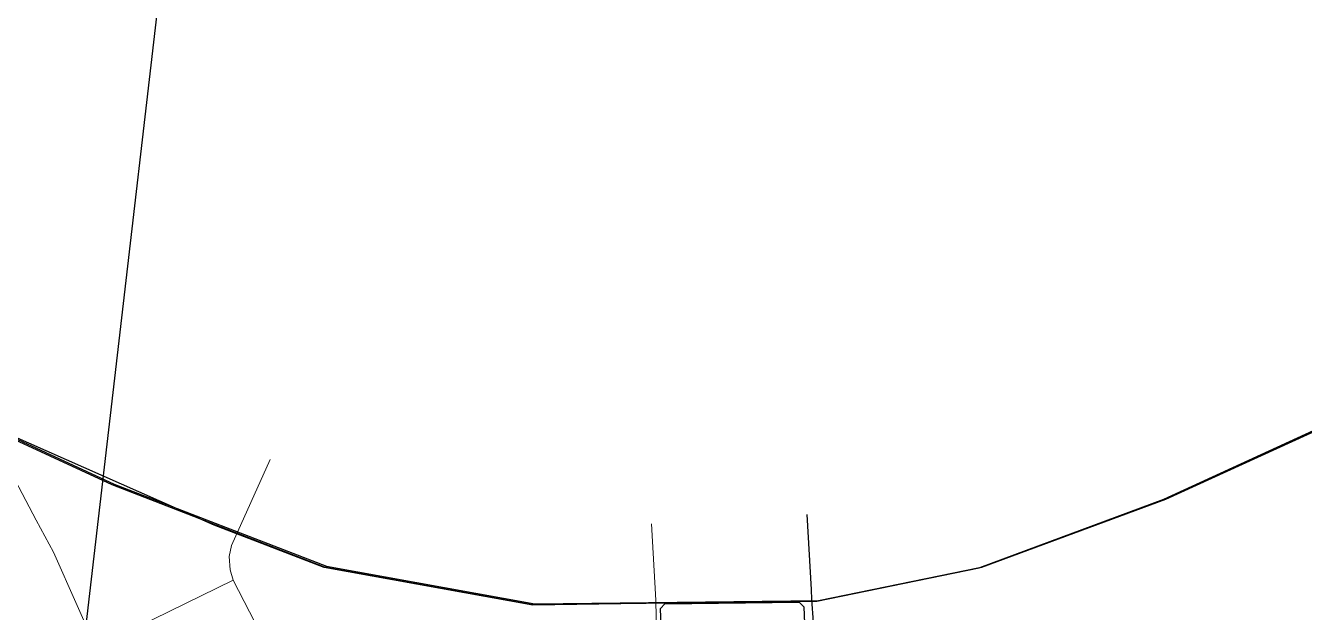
# Model space of a CAD drawing. Header units: millimetres. Extents: x 587399 to 927168, y 438565 to 1444955.
# Drawn here: x 591786 to 593213, y 441618 to 442273 of the extents above; entities that cross this region are included whole.
import ezdxf

# ---------------------------------------------------------------- set-up
doc = ezdxf.new("R2010")
doc.units = ezdxf.units.MM
doc.header["$LTSCALE"] = 2
doc.layers.add('end maj 26 02 2021', color=7, linetype='Continuous')
doc.layers.add('MAJ APRES LE 13.01.2023', color=222, linetype='Continuous', lineweight=30)
doc.layers.add('Roads_others', color=24, linetype='Continuous', lineweight=9)

msp = doc.modelspace()

# ---------------------------------------------------------------- linework, layer by layer
at = {"color": 232, "lineweight": 30, "flags": 128}
msp.add_lwpolyline([(589619, 444839), (589665, 444789), (589701, 444534), (591315, 445141), (591436, 445058), (592078, 443543), (591745, 440674), (591661, 440379)], dxfattribs=at)
msp.add_lwpolyline([(589619, 444839), (589665, 444789), (589701, 444534), (591315, 445141), (591436, 445058), (592078, 443543), (591745, 440674), (591661, 440379)], dxfattribs=at)
msp.add_lwpolyline([(589619, 444839), (589665, 444789), (589701, 444534), (591315, 445141), (591436, 445058), (592078, 443543), (591745, 440674), (591661, 440379)], dxfattribs=at)
at = {"flags": 128}
for points in [[(591540.576, 441918.288), (591882.016, 441760.218), (592118.916, 441668.488), (592351.546, 441626.408), (592668.786, 441630.298), (592850.096, 441667.348), (593055.476, 441743.418), (593439.856, 441919.188), (593532.516, 441662.418), (593523.166, 441432.868), (593573.426, 441221.358), (593592.806, 440924.058), (593602.996, 440767.828), (593620.706, 440496.008), (593637.366, 440240.528)], [(591540.576, 441918.288), (591882.016, 441760.218), (592118.916, 441668.488), (592351.546, 441626.408), (592668.786, 441630.298), (592850.096, 441667.348), (593055.476, 441743.418), (593439.856, 441919.188), (593532.516, 441662.418), (593523.166, 441432.868), (593573.426, 441221.358), (593592.806, 440924.058), (593602.996, 440767.828), (593620.706, 440496.008), (593637.366, 440240.528)], [(591540.576, 441918.288), (591882.016, 441760.218), (592118.916, 441668.488), (592351.546, 441626.408), (592668.786, 441630.298), (592850.096, 441667.348), (593055.476, 441743.418), (593439.856, 441919.188), (593532.516, 441662.418), (593523.166, 441432.868), (593573.426, 441221.358), (593592.806, 440924.058), (593602.996, 440767.828), (593620.706, 440496.008), (593637.366, 440240.528)], [(591543.3, 441918.873), (591884.74, 441760.803), (592121.64, 441669.073), (592354.27, 441626.993), (592671.51, 441630.883), (592852.82, 441667.933), (593058.2, 441744.003), (593442.58, 441919.773), (593535.24, 441663.003), (593525.89, 441433.453), (593576.15, 441221.943), (593595.53, 440924.643), (593605.72, 440768.413), (593623.43, 440496.593), (593640.09, 440241.113)], [(591543.3, 441918.873), (591884.74, 441760.803), (592121.64, 441669.073), (592354.27, 441626.993), (592671.51, 441630.883), (592852.82, 441667.933), (593058.2, 441744.003), (593442.58, 441919.773), (593535.24, 441663.003), (593525.89, 441433.453), (593576.15, 441221.943), (593595.53, 440924.643), (593605.72, 440768.413), (593623.43, 440496.593), (593640.09, 440241.113)], [(591543.3, 441918.873), (591884.74, 441760.803), (592121.64, 441669.073), (592354.27, 441626.993), (592671.51, 441630.883), (592852.82, 441667.933), (593058.2, 441744.003), (593442.58, 441919.773), (593535.24, 441663.003), (593525.89, 441433.453), (593576.15, 441221.943), (593595.53, 440924.643), (593605.72, 440768.413), (593623.43, 440496.593), (593640.09, 440241.113)]]:
    msp.add_lwpolyline(points, dxfattribs=at)
at = {"layer": 'end maj 26 02 2021', "color": 3, "lineweight": -3, "flags": 128}
msp.add_lwpolyline([(592649.19, 441628.84), (592654.38, 441623.9), (592656.56, 441568.54), (592576.62, 441565.39), (592496.68, 441562.25), (592494.34, 441621.94), (592499.14, 441627)], close=True, dxfattribs=at)
msp.add_lwpolyline([(592649.19, 441628.84), (592654.38, 441623.9), (592656.56, 441568.54), (592576.62, 441565.39), (592496.68, 441562.25), (592494.34, 441621.94), (592499.14, 441627)], close=True, dxfattribs=at)
msp.add_lwpolyline([(592649.19, 441628.84), (592654.38, 441623.9), (592656.56, 441568.54), (592576.62, 441565.39), (592496.68, 441562.25), (592494.34, 441621.94), (592499.14, 441627)], close=True, dxfattribs=at)
msp.add_lwpolyline([(592649.19, 441628.84), (592654.38, 441623.9), (592656.56, 441568.54), (592576.62, 441565.39), (592496.68, 441562.25), (592494.34, 441621.94), (592499.14, 441627)], close=True, dxfattribs=at)
at = {"layer": 'MAJ APRES LE 13.01.2023', "flags": 128}
for points in [[(593652.038, 440047.885), (593574.117, 441222.166), (593523.612, 441433.617), (593532.695, 441663.178), (593439.738, 441919.841), (593055.562, 441743.625), (592850.27, 441667.317), (592670.489, 441630.364), (592351.768, 441625.799), (592119.089, 441667.61), (591996.357, 441714.973), (591540.46, 441916.739)], [(592657.747, 441726.878), (592662.283, 441643.242), (592662.961, 441632.023), (592664.508, 441606.576), (592666.161, 441564.128), (592670.618, 441449.517), (592677.163, 441312.124), (592681.235, 441259.917), (592685.469, 441189.569), (592685.965, 441182.506), (592690.703, 441042.115), (592702.962, 440678.715), (592705.956, 440671.61), (592711.91, 440668.067)]]:
    msp.add_lwpolyline(points, dxfattribs=at)
at = {"layer": 'Roads_others'}
for points in [[(592082.424, 441544.755), (592076.907, 441544.307), (592072.296, 441547.553), (592017.546, 441653.689), (592014.26, 441665.216), (592013.045, 441680.161), (592015.72, 441692.29), (592058.654, 441788.311)], [(591770.567, 441772.345), (591797.719, 441720.459), (591816.961, 441684.838), (591843.521, 441625.413), (591857.029, 441595.037)], [(592484.236, 441716.421), (592489.096, 441631.238), (592491.123, 441537.33), (592492.099, 441450.364), (592494.873, 441211.22)], [(591869.634, 441568.651), (591892.693, 441589.667), (591910.544, 441601.226), (592017.546, 441653.689)]]:
    msp.add_lwpolyline(points, dxfattribs=at)

doc.saveas('drawing.dxf')
